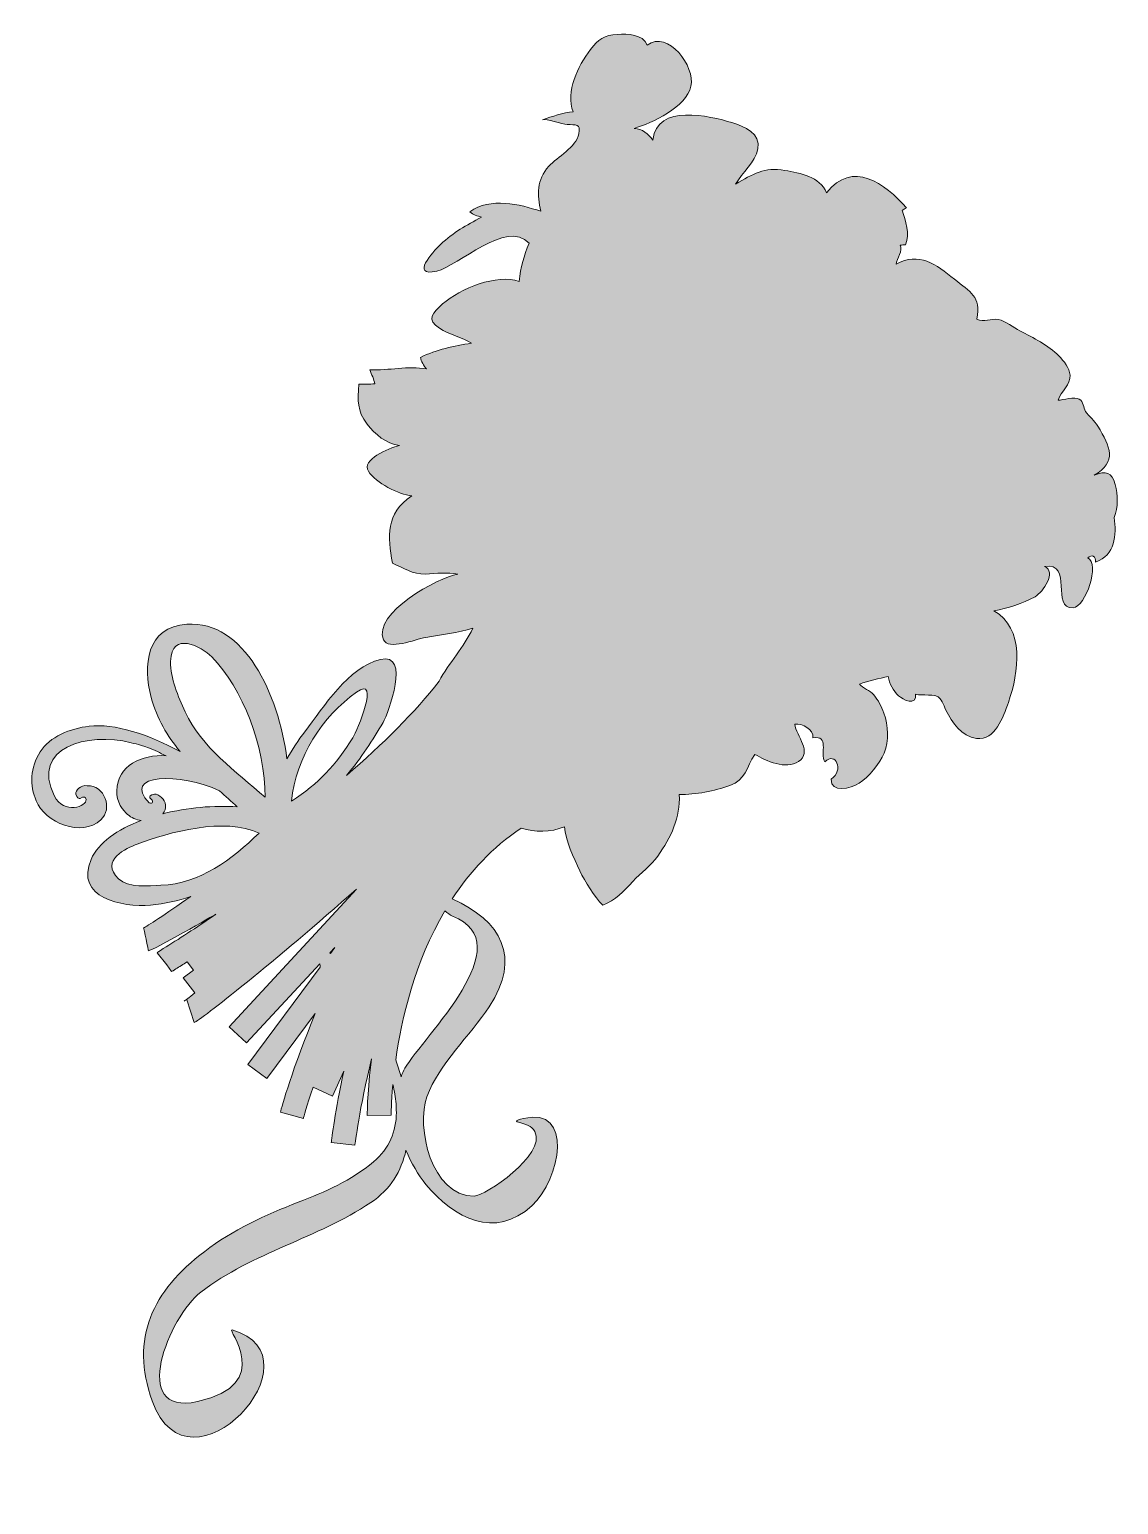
# Model space of a CAD drawing. Header units: inches. Extents: x 0 to 79, y -5 to 102.
import ezdxf

# ---------------------------------------------------------------- set-up
doc = ezdxf.new("R2010")
doc.units = ezdxf.units.IN
doc.header["$MEASUREMENT"] = 0
doc.layers.add('Layer 1', color=7, linetype='Continuous')

msp = doc.modelspace()

# ---------------------------------------------------------------- hatches: boundary and pattern name
at = {"layer": 'Layer 1', "true_color": 0x58595b}
h = msp.add_hatch(color=251, dxfattribs=at)
h.dxf.hatch_style = 2
edge = h.paths.add_edge_path()
edge.add_spline(control_points=[(78.5, 69), (78.27, 69.88), (77.82, 70.03), (76.98, 69.66), (78.66, 70.66), (78.15, 71.71), (77.24, 73.22), (77, 73.62), (76.6, 73.91), (76.36, 74.29), (76.19, 74.57), (76.21, 74.99), (75.9, 75.17), (75.58, 75.36), (74.7, 75.12), (74.36, 75.09), (74.58, 75.78), (75.28, 76.19), (75.23, 76.92), (75.19, 77.44), (74.76, 77.94), (74.42, 78.3), (73.64, 79.1), (72.58, 79.61), (71.6, 80.11), (71.1, 80.37), (70.58, 80.83), (70.02, 80.94), (69.52, 81.04), (68.96, 80.72), (68.48, 80.97), (68.8, 82.65), (68.01, 82.92), (66.85, 83.86), (65.52, 84.95), (64.29, 85.86), (62.62, 84.95), (62.69, 85.34), (63.12, 85.95), (62.93, 86.33), (63.04, 86.32), (63.19, 86.37), (63.3, 86.36), (63.67, 87.14), (63.29, 88.09), (63.07, 88.85), (63.19, 88.9), (63.2, 88.99), (63.38, 89.02), (61.82, 90.79), (59.45, 92.54), (57.59, 90.11), (57.06, 91.32), (55.71, 91.52), (54.56, 91.74), (53.09, 92.02), (52.24, 91.46), (50.99, 90.75), (51.51, 91.59), (52.4, 92.31), (52.61, 93.3), (52.85, 94.41), (51.62, 94.93), (50.73, 95.2), (49.13, 95.67), (45.29, 96.62), (45.01, 93.94), (44.69, 94.36), (44.22, 94.77), (43.64, 94.78), (44.95, 95.15), (47.43, 96.34), (47.76, 97.83), (48.08, 99.25), (46.13, 101.94), (44.58, 100.82), (44.29, 101.62), (43.18, 101.62), (42.45, 101.59), (41.48, 101.54), (41.05, 101.24), (40.48, 100.49), (39.56, 99.28), (38.67, 97.45), (39.23, 95.97), (38.52, 95.95), (37.67, 95.63), (37.01, 95.41), (37.25, 95.49), (38.44, 95.1), (38.78, 95.07), (39.44, 95.02), (39.78, 95.16), (39.64, 94.39), (39.45, 93.41), (38.08, 92.73), (37.46, 92.04), (36.58, 91.02), (36.62, 90), (36.88, 88.78), (35.37, 89.29), (33.22, 89.8), (31.75, 88.75), (31.95, 88.51), (32.29, 88.44), (32.59, 88.36), (31.47, 87.74), (30.56, 87.28), (29.61, 86.37), (29.05, 85.83), (27.39, 84), (29.34, 84.45), (30.9, 84.81), (34.39, 88.21), (36.03, 86.48), (35.68, 85.56), (35.39, 84.73), (35.32, 83.7), (33.69, 84.27), (31.05, 83.19), (29.77, 82.07), (29.04, 81.43), (28.57, 80.93), (29.54, 80.31), (30.26, 79.84), (31.14, 79.67), (31.87, 79.23), (30.56, 79.02), (29.36, 78.78), (28.16, 78.2), (28.2, 77.91), (28.41, 77.58), (28.61, 77.37), (27.25, 77.59), (25.88, 77.25), (24.5, 77.29), (24.62, 76.96), (24.8, 76.61), (24.85, 76.28), (24.47, 76.26), (24.08, 76.27), (23.7, 76.25), (23.63, 75.02), (23.54, 74.38), (24.3, 73.37), (24.87, 72.6), (25.68, 71.96), (26.64, 71.83), (25.85, 71.6), (23.84, 70.8), (24.39, 69.95), (24.94, 69.12), (26.58, 68.26), (27.53, 68.18), (25.59, 66.85), (25.82, 65.26), (26.13, 63.3), (26.97, 62.95), (27.57, 62.46), (28.54, 62.51), (29.31, 62.55), (30.09, 62.64), (30.86, 62.51), (29.47, 62.28), (24.66, 59.65), (25.49, 57.74), (25.82, 56.98), (27.77, 57.77), (28.54, 57.92), (29.66, 58.13), (30.9, 58.25), (31.95, 58.59), (31.33, 57.2), (30.22, 56.09), (29.51, 54.74), (27.8, 52.54), (25.4, 50.18), (22.81, 47.92), (23.84, 49.17), (24.75, 50.52), (25.45, 51.76), (25.83, 52.45), (27.48, 56.85), (25.27, 56.33), (22.91, 55.77), (21.18, 52.91), (19.78, 51.09), (19.31, 50.47), (18.87, 49.81), (18.49, 49.12), (17.88, 53.83), (15.4, 59.15), (11.24, 58.88), (8.31, 58.69), (8.03, 55.85), (8.65, 53.58), (9.08, 52.03), (9.82, 50.77), (10.74, 49.66), (8.52, 50.87), (5.96, 51.72), (4.15, 51.49), (2.81, 51.33), (1.29, 50.73), (0.61, 49.63), (-0.12, 48.52), (-0.17, 47.17), (0.32, 46.09), (0.94, 44.51), (3.63, 43.4), (5, 44.71), (5.9, 45.51), (5.27, 47.23), (4.02, 47.18), (3.55, 47.25), (3.14, 46.83), (3.19, 46.58), (3.26, 46.28), (3.42, 46.24), (3.51, 46.26), (3.77, 46.46), (3.91, 46.35), (3.93, 46.18), (4.02, 45.71), (2.34, 45.03), (1.63, 46.46), (-0.1, 49.94), (4.02, 51.1), (7.21, 50.29), (7.65, 50.17), (8.11, 50.11), (9.12, 49.65), (9.29, 49.6), (9.52, 49.39), (9.73, 49.35), (7.98, 49.46), (6.21, 48.66), (6.16, 46.82), (6.09, 46.01), (6.65, 45.34), (6.94, 45.1), (7.22, 44.86), (7.57, 44.72), (7.93, 44.66), (6.21, 44.02), (4.84, 43.07), (4.3, 41.84), (3.1, 39.07), (6.52, 38.35), (8.61, 38.54), (9.64, 38.63), (10.6, 38.85), (11.52, 39.16), (9.63, 37.84), (8.33, 36.99), (8.1, 36.88), (8.13, 36.89), (8.45, 35.23), (8.45, 35.23), (8.73, 35.23), (13.34, 37.87), (13.34, 37.87), (11.89, 36.88), (10.6, 36.05), (9.53, 35.38), (9.19, 35.17), (9.14, 35.14), (9.08, 35.08), (9.08, 35.08), (9.78, 34.22), (9.78, 34.22), (9.78, 34.22), (10.13, 33.72), (10.13, 33.72), (10.17, 33.74), (10.28, 33.81), (10.44, 33.91), (10.7, 34.07), (10.97, 34.25), (11.25, 34.42), (11.25, 34.42), (11.71, 33.83), (11.71, 33.83), (11.71, 33.83), (10.97, 33.26), (10.97, 33.26), (10.97, 33.26), (11.81, 32.17), (11.81, 32.17), (11.39, 31.84), (11.13, 31.64), (11.05, 31.59), (11.07, 31.6), (11.13, 31.64), (11.23, 31.68), (11.23, 31.68), (11.77, 30.04), (11.77, 30.04), (12.17, 30.17), (17.72, 34.53), (23.52, 39.7), (23.52, 39.7), (14.3, 29.72), (14.3, 29.72), (14.3, 29.72), (15.57, 28.55), (15.57, 28.55), (15.57, 28.55), (20.87, 34.29), (20.87, 34.29), (20.88, 34.2), (20.89, 34.12), (20.9, 34.04), (20.9, 34.04), (15.65, 27), (15.65, 27), (15.65, 27), (17.04, 25.97), (17.04, 25.97), (17.04, 25.97), (20.54, 30.68), (20.54, 30.68), (18.91, 26.78), (18.09, 23.84), (18.01, 23.55), (18.01, 23.55), (19.68, 23.09), (19.68, 23.09), (19.69, 23.13), (19.92, 23.98), (20.39, 25.36), (20.39, 25.36), (21.78, 24.71), (21.78, 24.71), (21.78, 24.71), (22.61, 26.5), (22.61, 26.5), (21.98, 23.64), (21.73, 21.6), (21.7, 21.34), (21.7, 21.34), (23.41, 21.15), (23.41, 21.15), (23.42, 21.22), (23.74, 23.84), (24.62, 27.4), (24.31, 25.11), (24.31, 23.52), (24.31, 23.31), (24.31, 23.31), (26.04, 23.33), (26.04, 23.33), (26.04, 23.36), (26.04, 24.2), (26.16, 25.54), (26.28, 25.07), (26.36, 24.61), (26.4, 24.15), (26.4, 23.94), (26.41, 23.73), (26.42, 23.52), (26.4, 22.16), (25.93, 20.91), (24.77, 19.95), (23.14, 18.59), (21.27, 17.77), (19.31, 17.02), (16.95, 16.11), (14.55, 15.01), (12.53, 13.46), (8.74, 10.57), (7.1, 7.19), (8.73, 2.63), (11.39, -4.87), (21.25, 5.88), (14.51, 7.77), (14.07, 7.9), (17.7, 3.82), (12.01, 2.58), (6.97, 1.48), (9.97, 8.76), (12.25, 10.51), (16.05, 13.41), (20.65, 14.38), (24.56, 16.99), (25.99, 17.95), (26.78, 19.28), (27.11, 20.78), (27.5, 19.85), (28, 18.99), (28.56, 18.31), (30.58, 15.84), (33.58, 14.31), (36.24, 16.76), (38.34, 18.69), (39.27, 23.97), (35.64, 23.09), (34.24, 22.75), (36.05, 22.93), (36.45, 22.14), (37.31, 20.44), (32.82, 17.47), (32.06, 17.46), (28.92, 17.45), (27.84, 22.49), (28.63, 24.66), (29.51, 27.04), (31.75, 29.07), (33.14, 31.17), (35.51, 34.76), (34, 37.4), (30.47, 38.99), (31.73, 40.93), (33.36, 42.71), (35.45, 44.1), (36.47, 43.8), (37.57, 43.79), (38.61, 44.21), (38.64, 43.23), (39.3, 41.94), (39.71, 41.02), (40.07, 40.23), (40.77, 39.14), (41.37, 38.53), (42.28, 38.89), (42.89, 39.53), (43.54, 40.24), (44.15, 40.9), (44.85, 41.36), (45.36, 42.09), (46.31, 43.45), (47.01, 44.85), (46.91, 46.55), (48.1, 46.53), (49.47, 46.8), (50.58, 47.19), (51.73, 47.6), (51.77, 48.52), (52.39, 49.45), (53.19, 48.99), (54.63, 48.31), (55.56, 48.93), (56.58, 49.61), (55.41, 50.77), (55.28, 51.63), (55.84, 51.72), (56.65, 51.27), (56.6, 50.64), (57.82, 50.86), (57.1, 49.54), (57.45, 48.92), (58.26, 49.69), (58.86, 48.3), (57.93, 47.66), (57.87, 46.6), (59.36, 46.98), (59.95, 47.36), (60.63, 47.8), (61.45, 48.81), (61.75, 49.54), (62.13, 50.45), (62.07, 51.52), (61.74, 52.44), (61.57, 52.91), (61.33, 53.37), (61.02, 53.75), (60.73, 54.1), (60.21, 54.22), (59.98, 54.54), (60.61, 54.78), (61.43, 54.96), (62.05, 55.08), (62.15, 54.58), (62.4, 54.06), (62.79, 53.7), (63.12, 53.4), (64.13, 52.9), (64.03, 53.82), (64.04, 53.73), (65.36, 53.77), (65.51, 53.7), (65.96, 53.47), (66.03, 53.09), (66.24, 52.66), (66.7, 51.74), (67.35, 50.75), (68.45, 50.61), (69.83, 50.44), (70.37, 52.14), (70.76, 53.21), (71.54, 55.39), (71.94, 58.6), (69.71, 59.85), (70.69, 60.04), (71.78, 60.35), (72.7, 60.87), (73.27, 61.2), (74.28, 62.67), (73.38, 63.06), (75.5, 63.39), (73.79, 59.97), (75.45, 60.07), (76.38, 60.12), (77.4, 63.28), (76.51, 63.68), (76.8, 63.96), (77.11, 63.8), (77.08, 63.38), (78.51, 63.87), (78.59, 65.33), (78.43, 66.61), (78.74, 67.34), (78.68, 68.25), (78.5, 69)], knot_values=[0, 0, 0, 0, 1, 1, 1, 2, 2, 2, 3, 3, 3, 4, 4, 4, 5, 5, 5, 6, 6, 6, 7, 7, 7, 8, 8, 8, 9, 9, 9, 10, 10, 10, 11, 11, 11, 12, 12, 12, 13, 13, 13, 14, 14, 14, 15, 15, 15, 16, 16, 16, 17, 17, 17, 18, 18, 18, 19, 19, 19, 20, 20, 20, 21, 21, 21, 22, 22, 22, 23, 23, 23, 24, 24, 24, 25, 25, 25, 26, 26, 26, 27, 27, 27, 28, 28, 28, 29, 29, 29, 30, 30, 30, 31, 31, 31, 32, 32, 32, 33, 33, 33, 34, 34, 34, 35, 35, 35, 36, 36, 36, 37, 37, 37, 38, 38, 38, 39, 39, 39, 40, 40, 40, 41, 41, 41, 42, 42, 42, 43, 43, 43, 44, 44, 44, 45, 45, 45, 46, 46, 46, 47, 47, 47, 48, 48, 48, 49, 49, 49, 50, 50, 50, 51, 51, 51, 52, 52, 52, 53, 53, 53, 54, 54, 54, 55, 55, 55, 56, 56, 56, 57, 57, 57, 58, 58, 58, 59, 59, 59, 60, 60, 60, 61, 61, 61, 62, 62, 62, 63, 63, 63, 64, 64, 64, 65, 65, 65, 66, 66, 66, 67, 67, 67, 68, 68, 68, 69, 69, 69, 70, 70, 70, 71, 71, 71, 72, 72, 72, 73, 73, 73, 74, 74, 74, 75, 75, 75, 76, 76, 76, 77, 77, 77, 78, 78, 78, 79, 79, 79, 80, 80, 80, 81, 81, 81, 82, 82, 82, 83, 83, 83, 84, 84, 84, 85, 85, 85, 86, 86, 86, 87, 87, 87, 88, 88, 88, 89, 89, 89, 90, 90, 90, 91, 91, 91, 92, 92, 92, 93, 93, 93, 94, 94, 94, 95, 95, 95, 96, 96, 96, 97, 97, 97, 98, 98, 98, 99, 99, 99, 100, 100, 100, 101, 101, 101, 102, 102, 102, 103, 103, 103, 104, 104, 104, 105, 105, 105, 106, 106, 106, 107, 107, 107, 108, 108, 108, 109, 109, 109, 110, 110, 110, 111, 111, 111, 112, 112, 112, 113, 113, 113, 114, 114, 114, 115, 115, 115, 116, 116, 116, 117, 117, 117, 118, 118, 118, 119, 119, 119, 120, 120, 120, 121, 121, 121, 122, 122, 122, 123, 123, 123, 124, 124, 124, 125, 125, 125, 126, 126, 126, 127, 127, 127, 128, 128, 128, 129, 129, 129, 130, 130, 130, 131, 131, 131, 132, 132, 132, 133, 133, 133, 134, 134, 134, 135, 135, 135, 136, 136, 136, 137, 137, 137, 138, 138, 138, 139, 139, 139, 140, 140, 140, 141, 141, 141, 142, 142, 142, 143, 143, 143, 144, 144, 144, 145, 145, 145, 146, 146, 146, 147, 147, 147, 148, 148, 148, 149, 149, 149, 150, 150, 150, 151, 151, 151, 152, 152, 152, 153, 153, 153, 154, 154, 154, 155, 155, 155, 156, 156, 156, 157, 157, 157, 158, 158, 158, 159, 159, 159, 160, 160, 160, 161, 161, 161, 162, 162, 162, 163, 163, 163, 164, 164, 164, 165, 165, 165, 166, 166, 166, 167, 167, 167, 168, 168, 168, 169, 169, 169, 170, 170, 170, 171, 171, 171, 171], degree=3, periodic=1)
edge = h.paths.add_edge_path()
edge.add_spline(control_points=[(23.53, 53.96), (25.28, 55.22), (23.55, 51.11), (23.27, 50.66), (21.99, 48.65), (20.83, 47.36), (18.81, 46.05), (19.16, 49.3), (21.05, 52.18), (23.53, 53.96)], knot_values=[0, 0, 0, 0, 1, 1, 1, 2, 2, 2, 3, 3, 3, 3], degree=3, periodic=1)
edge = h.paths.add_edge_path()
edge.add_spline(control_points=[(13.04, 56.51), (15.27, 54.26), (16.94, 49.97), (16.9, 46.34), (14.78, 48.24), (12.31, 49.92), (11.12, 52.54), (10.61, 53.65), (10.02, 54.93), (10.06, 56.18), (10.13, 58.42), (12.29, 57.27), (13.04, 56.51)], knot_values=[0, 0, 0, 0, 1, 1, 1, 2, 2, 2, 3, 3, 3, 4, 4, 4, 4], degree=3, periodic=1)
edge = h.paths.add_edge_path()
edge.add_spline(control_points=[(8.89, 46.57), (8.56, 46.53), (8.52, 46.39), (8.56, 46.3), (8.85, 46.07), (8.78, 45.82), (8.51, 45.94), (6.42, 48.04), (10.81, 48.18), (13.6, 46.8), (14.03, 46.42), (14.46, 46.04), (14.89, 45.65), (13.21, 45.77), (11.27, 45.6), (9.5, 45.15), (9.64, 45.33), (9.72, 45.54), (9.69, 45.78), (9.68, 46.18), (9.18, 46.59), (8.89, 46.57)], knot_values=[0, 0, 0, 0, 1, 1, 1, 2, 2, 2, 3, 3, 3, 4, 4, 4, 5, 5, 5, 6, 6, 6, 7, 7, 7, 7], degree=3, periodic=1)
edge = h.paths.add_edge_path()
edge.add_spline(control_points=[(6.29, 40.44), (4.91, 41.79), (6.87, 42.66), (7.64, 42.95), (9.95, 43.82), (13.97, 44.92), (16.47, 43.75), (14.51, 41.87), (12.18, 40.06), (9.36, 39.97), (8.48, 39.94), (6.99, 39.76), (6.29, 40.44)], knot_values=[0, 0, 0, 0, 1, 1, 1, 2, 2, 2, 3, 3, 3, 4, 4, 4, 4], degree=3, periodic=1)
edge = h.paths.add_edge_path()
edge.add_spline(control_points=[(21.59, 35.07), (21.59, 35.07), (21.96, 35.47), (21.96, 35.47), (21.96, 35.47), (21.64, 35.03), (21.64, 35.03), (21.62, 35.04), (21.61, 35.06), (21.59, 35.07)], knot_values=[0, 0, 0, 0, 1, 1, 1, 2, 2, 2, 3, 3, 3, 3], degree=3, periodic=1)
edge = h.paths.add_edge_path()
edge.add_spline(control_points=[(30.48, 37.74), (35.55, 35.75), (28.41, 29.07), (27.04, 26.72), (26.93, 26.52), (26.84, 26.32), (26.76, 26.11), (26.64, 26.51), (26.51, 26.92), (26.37, 27.32), (26.79, 30.27), (27.75, 34.41), (29.93, 38.13), (30.12, 37.95), (30.31, 37.81), (30.48, 37.74)], knot_values=[0, 0, 0, 0, 1, 1, 1, 2, 2, 2, 3, 3, 3, 4, 4, 4, 5, 5, 5, 5], degree=3, periodic=1)

# ---------------------------------------------------------------- linework, layer by layer
at = {"layer": 'Layer 1', "lineweight": 0}
for points, knots in [([(78.5, 69), (78.27, 69.88), (77.82, 70.03), (76.98, 69.66), (78.66, 70.66), (78.15, 71.71), (77.24, 73.22), (77, 73.62), (76.6, 73.91), (76.36, 74.29), (76.19, 74.57), (76.21, 74.99), (75.9, 75.17), (75.58, 75.36), (74.7, 75.12), (74.36, 75.09), (74.58, 75.78), (75.28, 76.19), (75.23, 76.92), (75.19, 77.44), (74.76, 77.94), (74.42, 78.3), (73.64, 79.1), (72.58, 79.61), (71.6, 80.11), (71.1, 80.37), (70.58, 80.83), (70.02, 80.94), (69.52, 81.04), (68.96, 80.72), (68.48, 80.97), (68.8, 82.65), (68.01, 82.92), (66.85, 83.86), (65.52, 84.95), (64.29, 85.86), (62.62, 84.95), (62.69, 85.34), (63.12, 85.95), (62.93, 86.33), (63.04, 86.32), (63.19, 86.37), (63.3, 86.36), (63.67, 87.14), (63.29, 88.09), (63.07, 88.85), (63.19, 88.9), (63.2, 88.99), (63.38, 89.02), (61.82, 90.79), (59.45, 92.54), (57.59, 90.11), (57.06, 91.32), (55.71, 91.52), (54.56, 91.74), (53.09, 92.02), (52.24, 91.46), (50.99, 90.75), (51.51, 91.59), (52.4, 92.31), (52.61, 93.3), (52.85, 94.41), (51.62, 94.93), (50.73, 95.2), (49.13, 95.67), (45.29, 96.62), (45.01, 93.94), (44.69, 94.36), (44.22, 94.77), (43.64, 94.78), (44.95, 95.15), (47.43, 96.34), (47.76, 97.83), (48.08, 99.25), (46.13, 101.94), (44.58, 100.82), (44.29, 101.62), (43.18, 101.62), (42.45, 101.59), (41.48, 101.54), (41.05, 101.24), (40.48, 100.49), (39.56, 99.28), (38.67, 97.45), (39.23, 95.97), (38.52, 95.95), (37.67, 95.63), (37.01, 95.41), (37.25, 95.49), (38.44, 95.1), (38.78, 95.07), (39.44, 95.02), (39.78, 95.16), (39.64, 94.39), (39.45, 93.41), (38.08, 92.73), (37.46, 92.04), (36.58, 91.02), (36.62, 90), (36.88, 88.78), (35.37, 89.29), (33.22, 89.8), (31.75, 88.75), (31.95, 88.51), (32.29, 88.44), (32.59, 88.36), (31.47, 87.74), (30.56, 87.28), (29.61, 86.37), (29.05, 85.83), (27.39, 84), (29.34, 84.45), (30.9, 84.81), (34.39, 88.21), (36.03, 86.48), (35.68, 85.56), (35.39, 84.73), (35.32, 83.7), (33.69, 84.27), (31.05, 83.19), (29.77, 82.07), (29.04, 81.43), (28.57, 80.93), (29.54, 80.31), (30.26, 79.84), (31.14, 79.67), (31.87, 79.23), (30.56, 79.02), (29.36, 78.78), (28.16, 78.2), (28.2, 77.91), (28.41, 77.58), (28.61, 77.37), (27.25, 77.59), (25.88, 77.25), (24.5, 77.29), (24.62, 76.96), (24.8, 76.61), (24.85, 76.28), (24.47, 76.26), (24.08, 76.27), (23.7, 76.25), (23.63, 75.02), (23.54, 74.38), (24.3, 73.37), (24.87, 72.6), (25.68, 71.96), (26.64, 71.83), (25.85, 71.6), (23.84, 70.8), (24.39, 69.95), (24.94, 69.12), (26.58, 68.26), (27.53, 68.18), (25.59, 66.85), (25.82, 65.26), (26.13, 63.3), (26.97, 62.95), (27.57, 62.46), (28.54, 62.51), (29.31, 62.55), (30.09, 62.64), (30.86, 62.51), (29.47, 62.28), (24.66, 59.65), (25.49, 57.74), (25.82, 56.98), (27.77, 57.77), (28.54, 57.92), (29.66, 58.13), (30.9, 58.25), (31.95, 58.59), (31.33, 57.2), (30.22, 56.09), (29.51, 54.74), (27.8, 52.54), (25.4, 50.18), (22.81, 47.92), (23.84, 49.17), (24.75, 50.52), (25.45, 51.76), (25.83, 52.45), (27.48, 56.85), (25.27, 56.33), (22.91, 55.77), (21.18, 52.91), (19.78, 51.09), (19.31, 50.47), (18.87, 49.81), (18.49, 49.12), (17.88, 53.83), (15.4, 59.15), (11.24, 58.88), (8.31, 58.69), (8.03, 55.85), (8.65, 53.58), (9.08, 52.03), (9.82, 50.77), (10.74, 49.66), (8.52, 50.87), (5.96, 51.72), (4.15, 51.49), (2.81, 51.33), (1.29, 50.73), (0.61, 49.63), (-0.12, 48.52), (-0.17, 47.17), (0.32, 46.09), (0.94, 44.51), (3.63, 43.4), (5, 44.71), (5.9, 45.51), (5.27, 47.23), (4.02, 47.18), (3.55, 47.25), (3.14, 46.83), (3.19, 46.58), (3.26, 46.28), (3.42, 46.24), (3.51, 46.26), (3.77, 46.46), (3.91, 46.35), (3.93, 46.18), (4.02, 45.71), (2.34, 45.03), (1.63, 46.46), (-0.1, 49.94), (4.02, 51.1), (7.21, 50.29), (7.65, 50.17), (8.11, 50.11), (9.12, 49.65), (9.29, 49.6), (9.52, 49.39), (9.73, 49.35), (7.98, 49.46), (6.21, 48.66), (6.16, 46.82), (6.09, 46.01), (6.65, 45.34), (6.94, 45.1), (7.22, 44.86), (7.57, 44.72), (7.93, 44.66), (6.21, 44.02), (4.84, 43.07), (4.3, 41.84), (3.1, 39.07), (6.52, 38.35), (8.61, 38.54), (9.64, 38.63), (10.6, 38.85), (11.52, 39.16), (9.63, 37.84), (8.33, 36.99), (8.1, 36.88), (8.13, 36.89), (8.45, 35.23), (8.45, 35.23), (8.73, 35.23), (13.34, 37.87), (13.34, 37.87), (11.89, 36.88), (10.6, 36.05), (9.53, 35.38), (9.19, 35.17), (9.14, 35.14), (9.08, 35.08), (9.08, 35.08), (9.78, 34.22), (9.78, 34.22), (9.78, 34.22), (10.13, 33.72), (10.13, 33.72), (10.17, 33.74), (10.28, 33.81), (10.44, 33.91), (10.7, 34.07), (10.97, 34.25), (11.25, 34.42), (11.25, 34.42), (11.71, 33.83), (11.71, 33.83), (11.71, 33.83), (10.97, 33.26), (10.97, 33.26), (10.97, 33.26), (11.81, 32.17), (11.81, 32.17), (11.39, 31.84), (11.13, 31.64), (11.05, 31.59), (11.07, 31.6), (11.13, 31.64), (11.23, 31.68), (11.23, 31.68), (11.77, 30.04), (11.77, 30.04), (12.17, 30.17), (17.72, 34.53), (23.52, 39.7), (23.52, 39.7), (14.3, 29.72), (14.3, 29.72), (14.3, 29.72), (15.57, 28.55), (15.57, 28.55), (15.57, 28.55), (20.87, 34.29), (20.87, 34.29), (20.88, 34.2), (20.89, 34.12), (20.9, 34.04), (20.9, 34.04), (15.65, 27), (15.65, 27), (15.65, 27), (17.04, 25.97), (17.04, 25.97), (17.04, 25.97), (20.54, 30.68), (20.54, 30.68), (18.91, 26.78), (18.09, 23.84), (18.01, 23.55), (18.01, 23.55), (19.68, 23.09), (19.68, 23.09), (19.69, 23.13), (19.92, 23.98), (20.39, 25.36), (20.39, 25.36), (21.78, 24.71), (21.78, 24.71), (21.78, 24.71), (22.61, 26.5), (22.61, 26.5), (21.98, 23.64), (21.73, 21.6), (21.7, 21.34), (21.7, 21.34), (23.41, 21.15), (23.41, 21.15), (23.42, 21.22), (23.74, 23.84), (24.62, 27.4), (24.31, 25.11), (24.31, 23.52), (24.31, 23.31), (24.31, 23.31), (26.04, 23.33), (26.04, 23.33), (26.04, 23.36), (26.04, 24.2), (26.16, 25.54), (26.28, 25.07), (26.36, 24.61), (26.4, 24.15), (26.4, 23.94), (26.41, 23.73), (26.42, 23.52), (26.4, 22.16), (25.93, 20.91), (24.77, 19.95), (23.14, 18.59), (21.27, 17.77), (19.31, 17.02), (16.95, 16.11), (14.55, 15.01), (12.53, 13.46), (8.74, 10.57), (7.1, 7.19), (8.73, 2.63), (11.39, -4.87), (21.25, 5.88), (14.51, 7.77), (14.07, 7.9), (17.7, 3.82), (12.01, 2.58), (6.97, 1.48), (9.97, 8.76), (12.25, 10.51), (16.05, 13.41), (20.65, 14.38), (24.56, 16.99), (25.99, 17.95), (26.78, 19.28), (27.11, 20.78), (27.5, 19.85), (28, 18.99), (28.56, 18.31), (30.58, 15.84), (33.58, 14.31), (36.24, 16.76), (38.34, 18.69), (39.27, 23.97), (35.64, 23.09), (34.24, 22.75), (36.05, 22.93), (36.45, 22.14), (37.31, 20.44), (32.82, 17.47), (32.06, 17.46), (28.92, 17.45), (27.84, 22.49), (28.63, 24.66), (29.51, 27.04), (31.75, 29.07), (33.14, 31.17), (35.51, 34.76), (34, 37.4), (30.47, 38.99), (31.73, 40.93), (33.36, 42.71), (35.45, 44.1), (36.47, 43.8), (37.57, 43.79), (38.61, 44.21), (38.64, 43.23), (39.3, 41.94), (39.71, 41.02), (40.07, 40.23), (40.77, 39.14), (41.37, 38.53), (42.28, 38.89), (42.89, 39.53), (43.54, 40.24), (44.15, 40.9), (44.85, 41.36), (45.36, 42.09), (46.31, 43.45), (47.01, 44.85), (46.91, 46.55), (48.1, 46.53), (49.47, 46.8), (50.58, 47.19), (51.73, 47.6), (51.77, 48.52), (52.39, 49.45), (53.19, 48.99), (54.63, 48.31), (55.56, 48.93), (56.58, 49.61), (55.41, 50.77), (55.28, 51.63), (55.84, 51.72), (56.65, 51.27), (56.6, 50.64), (57.82, 50.86), (57.1, 49.54), (57.45, 48.92), (58.26, 49.69), (58.86, 48.3), (57.93, 47.66), (57.87, 46.6), (59.36, 46.98), (59.95, 47.36), (60.63, 47.8), (61.45, 48.81), (61.75, 49.54), (62.13, 50.45), (62.07, 51.52), (61.74, 52.44), (61.57, 52.91), (61.33, 53.37), (61.02, 53.75), (60.73, 54.1), (60.21, 54.22), (59.98, 54.54), (60.61, 54.78), (61.43, 54.96), (62.05, 55.08), (62.15, 54.58), (62.4, 54.06), (62.79, 53.7), (63.12, 53.4), (64.13, 52.9), (64.03, 53.82), (64.04, 53.73), (65.36, 53.77), (65.51, 53.7), (65.96, 53.47), (66.03, 53.09), (66.24, 52.66), (66.7, 51.74), (67.35, 50.75), (68.45, 50.61), (69.83, 50.44), (70.37, 52.14), (70.76, 53.21), (71.54, 55.39), (71.94, 58.6), (69.71, 59.85), (70.69, 60.04), (71.78, 60.35), (72.7, 60.87), (73.27, 61.2), (74.28, 62.67), (73.38, 63.06), (75.5, 63.39), (73.79, 59.97), (75.45, 60.07), (76.38, 60.12), (77.4, 63.28), (76.51, 63.68), (76.8, 63.96), (77.11, 63.8), (77.08, 63.38), (78.51, 63.87), (78.59, 65.33), (78.43, 66.61), (78.74, 67.34), (78.68, 68.25), (78.5, 69)], [0, 0, 0, 0, 1, 1, 1, 2, 2, 2, 3, 3, 3, 4, 4, 4, 5, 5, 5, 6, 6, 6, 7, 7, 7, 8, 8, 8, 9, 9, 9, 10, 10, 10, 11, 11, 11, 12, 12, 12, 13, 13, 13, 14, 14, 14, 15, 15, 15, 16, 16, 16, 17, 17, 17, 18, 18, 18, 19, 19, 19, 20, 20, 20, 21, 21, 21, 22, 22, 22, 23, 23, 23, 24, 24, 24, 25, 25, 25, 26, 26, 26, 27, 27, 27, 28, 28, 28, 29, 29, 29, 30, 30, 30, 31, 31, 31, 32, 32, 32, 33, 33, 33, 34, 34, 34, 35, 35, 35, 36, 36, 36, 37, 37, 37, 38, 38, 38, 39, 39, 39, 40, 40, 40, 41, 41, 41, 42, 42, 42, 43, 43, 43, 44, 44, 44, 45, 45, 45, 46, 46, 46, 47, 47, 47, 48, 48, 48, 49, 49, 49, 50, 50, 50, 51, 51, 51, 52, 52, 52, 53, 53, 53, 54, 54, 54, 55, 55, 55, 56, 56, 56, 57, 57, 57, 58, 58, 58, 59, 59, 59, 60, 60, 60, 61, 61, 61, 62, 62, 62, 63, 63, 63, 64, 64, 64, 65, 65, 65, 66, 66, 66, 67, 67, 67, 68, 68, 68, 69, 69, 69, 70, 70, 70, 71, 71, 71, 72, 72, 72, 73, 73, 73, 74, 74, 74, 75, 75, 75, 76, 76, 76, 77, 77, 77, 78, 78, 78, 79, 79, 79, 80, 80, 80, 81, 81, 81, 82, 82, 82, 83, 83, 83, 84, 84, 84, 85, 85, 85, 86, 86, 86, 87, 87, 87, 88, 88, 88, 89, 89, 89, 90, 90, 90, 91, 91, 91, 92, 92, 92, 93, 93, 93, 94, 94, 94, 95, 95, 95, 96, 96, 96, 97, 97, 97, 98, 98, 98, 99, 99, 99, 100, 100, 100, 101, 101, 101, 102, 102, 102, 103, 103, 103, 104, 104, 104, 105, 105, 105, 106, 106, 106, 107, 107, 107, 108, 108, 108, 109, 109, 109, 110, 110, 110, 111, 111, 111, 112, 112, 112, 113, 113, 113, 114, 114, 114, 115, 115, 115, 116, 116, 116, 117, 117, 117, 118, 118, 118, 119, 119, 119, 120, 120, 120, 121, 121, 121, 122, 122, 122, 123, 123, 123, 124, 124, 124, 125, 125, 125, 126, 126, 126, 127, 127, 127, 128, 128, 128, 129, 129, 129, 130, 130, 130, 131, 131, 131, 132, 132, 132, 133, 133, 133, 134, 134, 134, 135, 135, 135, 136, 136, 136, 137, 137, 137, 138, 138, 138, 139, 139, 139, 140, 140, 140, 141, 141, 141, 142, 142, 142, 143, 143, 143, 144, 144, 144, 145, 145, 145, 146, 146, 146, 147, 147, 147, 148, 148, 148, 149, 149, 149, 150, 150, 150, 151, 151, 151, 152, 152, 152, 153, 153, 153, 154, 154, 154, 155, 155, 155, 156, 156, 156, 157, 157, 157, 158, 158, 158, 159, 159, 159, 160, 160, 160, 161, 161, 161, 162, 162, 162, 163, 163, 163, 164, 164, 164, 165, 165, 165, 166, 166, 166, 167, 167, 167, 168, 168, 168, 169, 169, 169, 170, 170, 170, 171, 171, 171, 171]), ([(13.04, 56.51), (15.27, 54.26), (16.94, 49.97), (16.9, 46.34), (14.78, 48.24), (12.31, 49.92), (11.12, 52.54), (10.61, 53.65), (10.02, 54.93), (10.06, 56.18), (10.13, 58.42), (12.29, 57.27), (13.04, 56.51)], [0, 0, 0, 0, 1, 1, 1, 2, 2, 2, 3, 3, 3, 4, 4, 4, 4]), ([(23.53, 53.96), (25.28, 55.22), (23.55, 51.11), (23.27, 50.66), (21.99, 48.65), (20.83, 47.36), (18.81, 46.05), (19.16, 49.3), (21.05, 52.18), (23.53, 53.96)], [0, 0, 0, 0, 1, 1, 1, 2, 2, 2, 3, 3, 3, 3]), ([(8.89, 46.57), (8.56, 46.53), (8.52, 46.39), (8.56, 46.3), (8.85, 46.07), (8.78, 45.82), (8.51, 45.94), (6.42, 48.04), (10.81, 48.18), (13.6, 46.8), (14.03, 46.42), (14.46, 46.04), (14.89, 45.65), (13.21, 45.77), (11.27, 45.6), (9.5, 45.15), (9.64, 45.33), (9.72, 45.54), (9.69, 45.78), (9.68, 46.18), (9.18, 46.59), (8.89, 46.57)], [0, 0, 0, 0, 1, 1, 1, 2, 2, 2, 3, 3, 3, 4, 4, 4, 5, 5, 5, 6, 6, 6, 7, 7, 7, 7]), ([(6.29, 40.44), (4.91, 41.79), (6.87, 42.66), (7.64, 42.95), (9.95, 43.82), (13.97, 44.92), (16.47, 43.75), (14.51, 41.87), (12.18, 40.06), (9.36, 39.97), (8.48, 39.94), (6.99, 39.76), (6.29, 40.44)], [0, 0, 0, 0, 1, 1, 1, 2, 2, 2, 3, 3, 3, 4, 4, 4, 4]), ([(30.48, 37.74), (35.55, 35.75), (28.41, 29.07), (27.04, 26.72), (26.93, 26.52), (26.84, 26.32), (26.76, 26.11), (26.64, 26.51), (26.51, 26.92), (26.37, 27.32), (26.79, 30.27), (27.75, 34.41), (29.93, 38.13), (30.12, 37.95), (30.31, 37.81), (30.48, 37.74)], [0, 0, 0, 0, 1, 1, 1, 2, 2, 2, 3, 3, 3, 4, 4, 4, 5, 5, 5, 5]), ([(21.59, 35.07), (21.59, 35.07), (21.96, 35.47), (21.96, 35.47), (21.96, 35.47), (21.64, 35.03), (21.64, 35.03), (21.62, 35.04), (21.61, 35.06), (21.59, 35.07)], [0, 0, 0, 0, 1, 1, 1, 2, 2, 2, 3, 3, 3, 3])]:
    msp.add_open_spline(points, degree=3, knots=knots, dxfattribs=at)

doc.saveas('drawing.dxf')
